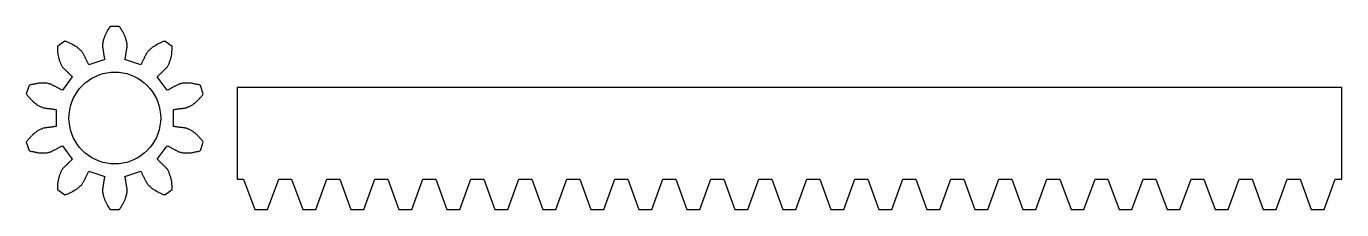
# Model space of a CAD drawing. Extents: x 0.2 to 86.3, y 0 to 12.
import ezdxf

# ---------------------------------------------------------------- set-up
doc = ezdxf.new("R2010")
doc.units = 0

msp = doc.modelspace()

# ---------------------------------------------------------------- linework, layer by layer
at = {"layer": '1'}
for points in [[(6.66, 9.82), (6.66, 9.82), (6.67, 9.86), (6.68, 9.91), (6.69, 9.95), (6.69, 9.99), (6.7, 10.03), (6.71, 10.07), (6.71, 10.12), (6.72, 10.16), (6.73, 10.2), (6.74, 10.24), (6.74, 10.28), (6.75, 10.32), (6.76, 10.37), (6.77, 10.41), (6.77, 10.45), (6.78, 10.49), (6.79, 10.53), (6.79, 10.57), (6.8, 10.62), (6.81, 10.66), (6.81, 10.7), (6.81, 10.74), (6.8, 10.79), (6.8, 10.83), (6.79, 10.88), (6.79, 10.92), (6.78, 10.96), (6.77, 11.01), (6.76, 11.05), (6.74, 11.1), (6.73, 11.14), (6.72, 11.19), (6.7, 11.23), (6.68, 11.28), (6.67, 11.32), (6.65, 11.37), (6.63, 11.41), (6.61, 11.46), (6.59, 11.5), (6.57, 11.55), (6.54, 11.59), (6.52, 11.64), (6.49, 11.68), (6.47, 11.73), (6.44, 11.77), (6.41, 11.82), (6.38, 11.86), (6.36, 11.9), (6.32, 11.95), (6.29, 11.99), (5.71, 11.99), (5.68, 11.95), (5.64, 11.9), (5.62, 11.86), (5.59, 11.82), (5.56, 11.77), (5.53, 11.73), (5.51, 11.68), (5.48, 11.64), (5.46, 11.59), (5.43, 11.55), (5.41, 11.5), (5.39, 11.46), (5.37, 11.41), (5.35, 11.37), (5.33, 11.32), (5.32, 11.28), (5.3, 11.23), (5.28, 11.19), (5.27, 11.14), (5.26, 11.1), (5.24, 11.05), (5.23, 11.01), (5.22, 10.96), (5.21, 10.92), (5.21, 10.88), (5.2, 10.83), (5.2, 10.79), (5.19, 10.74), (5.19, 10.7), (5.19, 10.66), (5.2, 10.62), (5.21, 10.57), (5.21, 10.53), (5.22, 10.49), (5.23, 10.45), (5.23, 10.41), (5.24, 10.37), (5.25, 10.32), (5.26, 10.28), (5.26, 10.24), (5.27, 10.2), (5.28, 10.16), (5.29, 10.12), (5.29, 10.07), (5.3, 10.03), (5.31, 9.99), (5.31, 9.95), (5.32, 9.91), (5.33, 9.86), (5.34, 9.82), (4.29, 9.48), (4.27, 9.52), (4.25, 9.56), (4.23, 9.6), (4.22, 9.64), (4.2, 9.67), (4.18, 9.71), (4.16, 9.75), (4.14, 9.79), (4.12, 9.83), (4.1, 9.86), (4.08, 9.9), (4.07, 9.94), (4.05, 9.98), (4.03, 10.02), (4.01, 10.05), (3.99, 10.09), (3.97, 10.13), (3.95, 10.17), (3.94, 10.21), (3.91, 10.24), (3.89, 10.28), (3.86, 10.31), (3.84, 10.35), (3.81, 10.38), (3.78, 10.41), (3.74, 10.44), (3.71, 10.47), (3.68, 10.5), (3.64, 10.53), (3.61, 10.56), (3.57, 10.59), (3.53, 10.62), (3.49, 10.65), (3.45, 10.67), (3.41, 10.7), (3.37, 10.72), (3.33, 10.75), (3.28, 10.77), (3.24, 10.8), (3.2, 10.82), (3.15, 10.84), (3.11, 10.87), (3.06, 10.89), (3.01, 10.91), (2.96, 10.93), (2.92, 10.95), (2.87, 10.97), (2.82, 10.99), (2.77, 11), (2.72, 11.02), (2.24, 10.68), (2.24, 10.62), (2.24, 10.57), (2.24, 10.51), (2.25, 10.46), (2.25, 10.41), (2.26, 10.36), (2.26, 10.31), (2.27, 10.26), (2.27, 10.21), (2.28, 10.16), (2.29, 10.11), (2.3, 10.06), (2.31, 10.01), (2.32, 9.96), (2.33, 9.91), (2.34, 9.87), (2.36, 9.82), (2.37, 9.78), (2.39, 9.73), (2.4, 9.69), (2.42, 9.64), (2.44, 9.6), (2.45, 9.56), (2.47, 9.52), (2.49, 9.48), (2.51, 9.44), (2.54, 9.4), (2.56, 9.36), (2.58, 9.33), (2.61, 9.29), (2.64, 9.26), (2.67, 9.23), (2.7, 9.2), (2.73, 9.17), (2.76, 9.15), (2.79, 9.12), (2.82, 9.09), (2.85, 9.06), (2.88, 9.03), (2.91, 9), (2.94, 8.97), (2.97, 8.94), (3, 8.91), (3.03, 8.88), (3.06, 8.85), (3.09, 8.82), (3.12, 8.79), (3.15, 8.76), (3.19, 8.73), (3.22, 8.7), (2.57, 7.81), (2.53, 7.83), (2.49, 7.85), (2.46, 7.87), (2.42, 7.89), (2.38, 7.91), (2.34, 7.93), (2.31, 7.95), (2.27, 7.97), (2.23, 7.99), (2.19, 8.01), (2.16, 8.03), (2.12, 8.05), (2.08, 8.07), (2.04, 8.09), (2.01, 8.11), (1.97, 8.13), (1.93, 8.15), (1.89, 8.17), (1.86, 8.19), (1.82, 8.21), (1.78, 8.22), (1.74, 8.23), (1.69, 8.24), (1.65, 8.25), (1.61, 8.26), (1.56, 8.27), (1.52, 8.27), (1.47, 8.28), (1.43, 8.28), (1.38, 8.28), (1.33, 8.28), (1.29, 8.28), (1.24, 8.28), (1.19, 8.28), (1.14, 8.28), (1.1, 8.28), (1.05, 8.27), (1, 8.27), (0.95, 8.26), (0.9, 8.25), (0.85, 8.24), (0.8, 8.23), (0.75, 8.22), (0.7, 8.21), (0.65, 8.2), (0.6, 8.19), (0.55, 8.18), (0.49, 8.16), (0.44, 8.15), (0.39, 8.13), (0.21, 7.57), (0.24, 7.53), (0.27, 7.49), (0.31, 7.45), (0.34, 7.4), (0.38, 7.36), (0.41, 7.33), (0.44, 7.29), (0.48, 7.25), (0.51, 7.21), (0.55, 7.18), (0.59, 7.14), (0.62, 7.11), (0.66, 7.07), (0.69, 7.04), (0.73, 7.01), (0.77, 6.98), (0.81, 6.95), (0.85, 6.92), (0.88, 6.89), (0.92, 6.87), (0.96, 6.84), (1, 6.82), (1.04, 6.8), (1.08, 6.77), (1.12, 6.75), (1.16, 6.73), (1.2, 6.72), (1.24, 6.7), (1.28, 6.68), (1.32, 6.67), (1.36, 6.66), (1.4, 6.66), (1.45, 6.65), (1.49, 6.65), (1.53, 6.64), (1.57, 6.63), (1.61, 6.63), (1.66, 6.62), (1.7, 6.62), (1.74, 6.61), (1.78, 6.6), (1.82, 6.6), (1.87, 6.59), (1.91, 6.59), (1.95, 6.58), (1.99, 6.57), (2.03, 6.57), (2.08, 6.56), (2.12, 6.56), (2.16, 6.55), (2.16, 5.45), (2.12, 5.44), (2.08, 5.44), (2.03, 5.43), (1.99, 5.43), (1.95, 5.42), (1.91, 5.41), (1.87, 5.41), (1.82, 5.4), (1.78, 5.4), (1.74, 5.39), (1.7, 5.38), (1.66, 5.38), (1.61, 5.37), (1.57, 5.37), (1.53, 5.36), (1.49, 5.35), (1.45, 5.35), (1.4, 5.34), (1.36, 5.34), (1.32, 5.33), (1.28, 5.32), (1.24, 5.3), (1.2, 5.28), (1.16, 5.27), (1.12, 5.25), (1.08, 5.23), (1.04, 5.2), (1, 5.18), (0.96, 5.16), (0.92, 5.13), (0.88, 5.11), (0.85, 5.08), (0.81, 5.05), (0.77, 5.02), (0.73, 4.99), (0.69, 4.96), (0.66, 4.93), (0.62, 4.89), (0.59, 4.86), (0.55, 4.82), (0.51, 4.79), (0.48, 4.75), (0.44, 4.71), (0.41, 4.67), (0.38, 4.64), (0.34, 4.6), (0.31, 4.55), (0.27, 4.51), (0.24, 4.47), (0.21, 4.43), (0.39, 3.87), (0.44, 3.85), (0.49, 3.84), (0.55, 3.82), (0.6, 3.81), (0.65, 3.8), (0.7, 3.79), (0.75, 3.78), (0.8, 3.77), (0.85, 3.76), (0.9, 3.75), (0.95, 3.74), (1, 3.73), (1.05, 3.73), (1.1, 3.72), (1.14, 3.72), (1.19, 3.72), (1.24, 3.72), (1.29, 3.72), (1.33, 3.72), (1.38, 3.72), (1.43, 3.72), (1.47, 3.72), (1.52, 3.73), (1.56, 3.73), (1.61, 3.74), (1.65, 3.75), (1.69, 3.76), (1.74, 3.77), (1.78, 3.78), (1.82, 3.79), (1.86, 3.81), (1.89, 3.83), (1.93, 3.85), (1.97, 3.87), (2.01, 3.89), (2.04, 3.91), (2.08, 3.93), (2.12, 3.95), (2.16, 3.97), (2.19, 3.99), (2.23, 4.01), (2.27, 4.03), (2.31, 4.05), (2.34, 4.07), (2.38, 4.09), (2.42, 4.11), (2.46, 4.13), (2.49, 4.15), (2.53, 4.17), (2.57, 4.19), (3.22, 3.3), (3.19, 3.27), (3.15, 3.24), (3.12, 3.21), (3.09, 3.18), (3.06, 3.15), (3.03, 3.12), (3, 3.09), (2.97, 3.06), (2.94, 3.03), (2.91, 3), (2.88, 2.97), (2.85, 2.94), (2.82, 2.91), (2.79, 2.88), (2.76, 2.85), (2.73, 2.83), (2.7, 2.8), (2.67, 2.77), (2.64, 2.74), (2.61, 2.71), (2.58, 2.67), (2.56, 2.64), (2.54, 2.6), (2.51, 2.56), (2.49, 2.52), (2.47, 2.48), (2.45, 2.44), (2.44, 2.4), (2.42, 2.36), (2.4, 2.31), (2.39, 2.27), (2.37, 2.22), (2.36, 2.18), (2.34, 2.13), (2.33, 2.09), (2.32, 2.04), (2.31, 1.99), (2.3, 1.94), (2.29, 1.89), (2.28, 1.84), (2.27, 1.79), (2.27, 1.74), (2.26, 1.69), (2.26, 1.64), (2.25, 1.59), (2.25, 1.54), (2.24, 1.49), (2.24, 1.43), (2.24, 1.38), (2.24, 1.32), (2.72, 0.98), (2.77, 1), (2.82, 1.01), (2.87, 1.03), (2.92, 1.05), (2.96, 1.07), (3.01, 1.09), (3.06, 1.11), (3.11, 1.13), (3.15, 1.16), (3.2, 1.18), (3.24, 1.2), (3.28, 1.23), (3.33, 1.25), (3.37, 1.28), (3.41, 1.3), (3.45, 1.33), (3.49, 1.35), (3.53, 1.38), (3.57, 1.41), (3.61, 1.44), (3.64, 1.47), (3.68, 1.5), (3.71, 1.53), (3.74, 1.56), (3.78, 1.59), (3.81, 1.62), (3.84, 1.65), (3.86, 1.69), (3.89, 1.72), (3.91, 1.76), (3.94, 1.79), (3.95, 1.83), (3.97, 1.87), (3.99, 1.91), (4.01, 1.95), (4.03, 1.98), (4.05, 2.02), (4.07, 2.06), (4.08, 2.1), (4.1, 2.14), (4.12, 2.17), (4.14, 2.21), (4.16, 2.25), (4.18, 2.29), (4.2, 2.33), (4.22, 2.36), (4.23, 2.4), (4.25, 2.44), (4.27, 2.48), (4.29, 2.52), (5.34, 2.18), (5.33, 2.14), (5.32, 2.09), (5.31, 2.05), (5.31, 2.01), (5.3, 1.97), (5.29, 1.93), (5.29, 1.88), (5.28, 1.84), (5.27, 1.8), (5.26, 1.76), (5.26, 1.72), (5.25, 1.68), (5.24, 1.63), (5.23, 1.59), (5.23, 1.55), (5.22, 1.51), (5.21, 1.47), (5.21, 1.43), (5.2, 1.38), (5.19, 1.34), (5.19, 1.3), (5.19, 1.26), (5.2, 1.21), (5.2, 1.17), (5.21, 1.12), (5.21, 1.08), (5.22, 1.04), (5.23, 0.99), (5.24, 0.95), (5.26, 0.9), (5.27, 0.86), (5.28, 0.81), (5.3, 0.77), (5.32, 0.72), (5.33, 0.68), (5.35, 0.63), (5.37, 0.59), (5.39, 0.54), (5.41, 0.5), (5.43, 0.45), (5.46, 0.41), (5.48, 0.36), (5.51, 0.32), (5.53, 0.27), (5.56, 0.23), (5.59, 0.18), (5.62, 0.14), (5.64, 0.1), (5.68, 0.05), (5.71, 0.01), (6.29, 0.01), (6.32, 0.05), (6.36, 0.1), (6.38, 0.14), (6.41, 0.18), (6.44, 0.23), (6.47, 0.27), (6.49, 0.32), (6.52, 0.36), (6.54, 0.41), (6.57, 0.45), (6.59, 0.5), (6.61, 0.54), (6.63, 0.59), (6.65, 0.63), (6.67, 0.68), (6.68, 0.72), (6.7, 0.77), (6.72, 0.81), (6.73, 0.86), (6.74, 0.9), (6.76, 0.95), (6.77, 0.99), (6.78, 1.04), (6.79, 1.08), (6.79, 1.12), (6.8, 1.17), (6.8, 1.21), (6.81, 1.26), (6.81, 1.3), (6.81, 1.34), (6.8, 1.38), (6.79, 1.43), (6.79, 1.47), (6.78, 1.51), (6.77, 1.55), (6.77, 1.59), (6.76, 1.63), (6.75, 1.68), (6.74, 1.72), (6.74, 1.76), (6.73, 1.8), (6.72, 1.84), (6.71, 1.88), (6.71, 1.93), (6.7, 1.97), (6.69, 2.01), (6.69, 2.05), (6.68, 2.09), (6.67, 2.14), (6.66, 2.18), (7.71, 2.52), (7.73, 2.48), (7.75, 2.44), (7.77, 2.4), (7.78, 2.36), (7.8, 2.33), (7.82, 2.29), (7.84, 2.25), (7.86, 2.21), (7.88, 2.17), (7.9, 2.14), (7.92, 2.1), (7.93, 2.06), (7.95, 2.02), (7.97, 1.98), (7.99, 1.95), (8.01, 1.91), (8.03, 1.87), (8.05, 1.83), (8.06, 1.79), (8.09, 1.76), (8.11, 1.72), (8.14, 1.69), (8.16, 1.65), (8.19, 1.62), (8.22, 1.59), (8.26, 1.56), (8.29, 1.53), (8.32, 1.5), (8.36, 1.47), (8.39, 1.44), (8.43, 1.41), (8.47, 1.38), (8.51, 1.35), (8.55, 1.33), (8.59, 1.3), (8.63, 1.28), (8.67, 1.25), (8.72, 1.23), (8.76, 1.2), (8.8, 1.18), (8.85, 1.16), (8.89, 1.13), (8.94, 1.11), (8.99, 1.09), (9.04, 1.07), (9.08, 1.05), (9.13, 1.03), (9.18, 1.01), (9.23, 1), (9.28, 0.98), (9.76, 1.32), (9.76, 1.38), (9.76, 1.43), (9.76, 1.49), (9.75, 1.54), (9.75, 1.59), (9.74, 1.64), (9.74, 1.69), (9.73, 1.74), (9.73, 1.79), (9.72, 1.84), (9.71, 1.89), (9.7, 1.94), (9.69, 1.99), (9.68, 2.04), (9.67, 2.09), (9.66, 2.13), (9.64, 2.18), (9.63, 2.22), (9.61, 2.27), (9.6, 2.31), (9.58, 2.36), (9.56, 2.4), (9.55, 2.44), (9.53, 2.48), (9.51, 2.52), (9.49, 2.56), (9.46, 2.6), (9.44, 2.64), (9.42, 2.67), (9.39, 2.71), (9.36, 2.74), (9.33, 2.77), (9.3, 2.8), (9.27, 2.83), (9.24, 2.85), (9.21, 2.88), (9.18, 2.91), (9.15, 2.94), (9.12, 2.97), (9.09, 3), (9.06, 3.03), (9.03, 3.06), (9, 3.09), (8.97, 3.12), (8.94, 3.15), (8.91, 3.18), (8.88, 3.21), (8.85, 3.24), (8.81, 3.27), (8.78, 3.3), (9.43, 4.19), (9.47, 4.17), (9.51, 4.15), (9.54, 4.13), (9.58, 4.11), (9.62, 4.09), (9.66, 4.07), (9.69, 4.05), (9.73, 4.03), (9.77, 4.01), (9.81, 3.99), (9.84, 3.97), (9.88, 3.95), (9.92, 3.93), (9.96, 3.91), (9.99, 3.89), (10.03, 3.87), (10.07, 3.85), (10.11, 3.83), (10.14, 3.81), (10.18, 3.79), (10.22, 3.78), (10.26, 3.77), (10.31, 3.76), (10.35, 3.75), (10.39, 3.74), (10.44, 3.73), (10.48, 3.73), (10.53, 3.72), (10.57, 3.72), (10.62, 3.72), (10.67, 3.72), (10.71, 3.72), (10.76, 3.72), (10.81, 3.72), (10.86, 3.72), (10.9, 3.72), (10.95, 3.73), (11, 3.73), (11.05, 3.74), (11.1, 3.75), (11.15, 3.76), (11.2, 3.77), (11.25, 3.78), (11.3, 3.79), (11.35, 3.8), (11.4, 3.81), (11.45, 3.82), (11.51, 3.84), (11.56, 3.85), (11.61, 3.87), (11.79, 4.43), (11.76, 4.47), (11.73, 4.51), (11.69, 4.55), (11.66, 4.6), (11.62, 4.64), (11.59, 4.67), (11.56, 4.71), (11.52, 4.75), (11.49, 4.79), (11.45, 4.82), (11.41, 4.86), (11.38, 4.89), (11.34, 4.93), (11.31, 4.96), (11.27, 4.99), (11.23, 5.02), (11.19, 5.05), (11.15, 5.08), (11.12, 5.11), (11.08, 5.13), (11.04, 5.16), (11, 5.18), (10.96, 5.2), (10.92, 5.23), (10.88, 5.25), (10.84, 5.27), (10.8, 5.28), (10.76, 5.3), (10.72, 5.32), (10.68, 5.33), (10.64, 5.34), (10.6, 5.34), (10.55, 5.35), (10.51, 5.35), (10.47, 5.36), (10.43, 5.37), (10.39, 5.37), (10.34, 5.38), (10.3, 5.38), (10.26, 5.39), (10.22, 5.4), (10.18, 5.4), (10.13, 5.41), (10.09, 5.41), (10.05, 5.42), (10.01, 5.43), (9.97, 5.43), (9.92, 5.44), (9.88, 5.44), (9.84, 5.45), (9.84, 6.55), (9.88, 6.56), (9.92, 6.56), (9.97, 6.57), (10.01, 6.57), (10.05, 6.58), (10.09, 6.59), (10.13, 6.59), (10.18, 6.6), (10.22, 6.6), (10.26, 6.61), (10.3, 6.62), (10.34, 6.62), (10.39, 6.63), (10.43, 6.63), (10.47, 6.64), (10.51, 6.65), (10.55, 6.65), (10.6, 6.66), (10.64, 6.66), (10.68, 6.67), (10.72, 6.68), (10.76, 6.7), (10.8, 6.72), (10.84, 6.73), (10.88, 6.75), (10.92, 6.77), (10.96, 6.8), (11, 6.82), (11.04, 6.84), (11.08, 6.87), (11.12, 6.89), (11.15, 6.92), (11.19, 6.95), (11.23, 6.98), (11.27, 7.01), (11.31, 7.04), (11.34, 7.07), (11.38, 7.11), (11.41, 7.14), (11.45, 7.18), (11.49, 7.21), (11.52, 7.25), (11.56, 7.29), (11.59, 7.33), (11.62, 7.36), (11.66, 7.4), (11.69, 7.45), (11.73, 7.49), (11.76, 7.53), (11.79, 7.57), (11.61, 8.13), (11.56, 8.15), (11.51, 8.16), (11.45, 8.18), (11.4, 8.19), (11.35, 8.2), (11.3, 8.21), (11.25, 8.22), (11.2, 8.23), (11.15, 8.24), (11.1, 8.25), (11.05, 8.26), (11, 8.27), (10.95, 8.27), (10.9, 8.28), (10.86, 8.28), (10.81, 8.28), (10.76, 8.28), (10.71, 8.28), (10.67, 8.28), (10.62, 8.28), (10.57, 8.28), (10.53, 8.28), (10.48, 8.27), (10.44, 8.27), (10.39, 8.26), (10.35, 8.25), (10.31, 8.24), (10.26, 8.23), (10.22, 8.22), (10.18, 8.21), (10.14, 8.19), (10.11, 8.17), (10.07, 8.15), (10.03, 8.13), (9.99, 8.11), (9.96, 8.09), (9.92, 8.07), (9.88, 8.05), (9.84, 8.03), (9.81, 8.01), (9.77, 7.99), (9.73, 7.97), (9.69, 7.95), (9.66, 7.93), (9.62, 7.91), (9.58, 7.89), (9.54, 7.87), (9.51, 7.85), (9.47, 7.83), (9.43, 7.81), (8.78, 8.7), (8.81, 8.73), (8.85, 8.76), (8.88, 8.79), (8.91, 8.82), (8.94, 8.85), (8.97, 8.88), (9, 8.91), (9.03, 8.94), (9.06, 8.97), (9.09, 9), (9.12, 9.03), (9.15, 9.06), (9.18, 9.09), (9.21, 9.12), (9.24, 9.15), (9.27, 9.17), (9.3, 9.2), (9.33, 9.23), (9.36, 9.26), (9.39, 9.29), (9.42, 9.33), (9.44, 9.36), (9.46, 9.4), (9.49, 9.44), (9.51, 9.48), (9.53, 9.52), (9.55, 9.56), (9.56, 9.6), (9.58, 9.64), (9.6, 9.69), (9.61, 9.73), (9.63, 9.78), (9.64, 9.82), (9.66, 9.87), (9.67, 9.91), (9.68, 9.96), (9.69, 10.01), (9.7, 10.06), (9.71, 10.11), (9.72, 10.16), (9.73, 10.21), (9.73, 10.26), (9.74, 10.31), (9.74, 10.36), (9.75, 10.41), (9.75, 10.46), (9.76, 10.51), (9.76, 10.57), (9.76, 10.62), (9.76, 10.68), (9.28, 11.02), (9.23, 11), (9.18, 10.99), (9.13, 10.97), (9.08, 10.95), (9.04, 10.93), (8.99, 10.91), (8.94, 10.89), (8.89, 10.87), (8.85, 10.84), (8.8, 10.82), (8.76, 10.8), (8.72, 10.77), (8.67, 10.75), (8.63, 10.72), (8.59, 10.7), (8.55, 10.67), (8.51, 10.65), (8.47, 10.62), (8.43, 10.59), (8.39, 10.56), (8.36, 10.53), (8.32, 10.5), (8.29, 10.47), (8.26, 10.44), (8.22, 10.41), (8.19, 10.38), (8.16, 10.35), (8.14, 10.31), (8.11, 10.28), (8.09, 10.24), (8.06, 10.21), (8.05, 10.17), (8.03, 10.13), (8.01, 10.09), (7.99, 10.05), (7.97, 10.02), (7.95, 9.98), (7.93, 9.94), (7.92, 9.9), (7.9, 9.86), (7.88, 9.83), (7.86, 9.79), (7.84, 9.75), (7.82, 9.71), (7.8, 9.67), (7.78, 9.64), (7.77, 9.6), (7.75, 9.56), (7.73, 9.52), (7.71, 9.48), (6.66, 9.82)], [(6, 9), (6.26, 8.99), (6.52, 8.95), (6.78, 8.9), (7.03, 8.82), (7.27, 8.72), (7.5, 8.6), (7.72, 8.46), (7.93, 8.3), (8.12, 8.12), (8.3, 7.93), (8.46, 7.72), (8.6, 7.5), (8.72, 7.27), (8.82, 7.03), (8.9, 6.78), (8.95, 6.52), (8.99, 6.26), (9, 6), (8.99, 5.74), (8.95, 5.48), (8.9, 5.22), (8.82, 4.97), (8.72, 4.73), (8.6, 4.5), (8.46, 4.28), (8.3, 4.07), (8.12, 3.88), (7.93, 3.7), (7.72, 3.54), (7.5, 3.4), (7.27, 3.28), (7.03, 3.18), (6.78, 3.1), (6.52, 3.05), (6.26, 3.01), (6, 3), (5.74, 3.01), (5.48, 3.05), (5.22, 3.1), (4.97, 3.18), (4.73, 3.28), (4.5, 3.4), (4.28, 3.54), (4.07, 3.7), (3.88, 3.88), (3.7, 4.07), (3.54, 4.28), (3.4, 4.5), (3.28, 4.73), (3.18, 4.97), (3.1, 5.22), (3.05, 5.48), (3.01, 5.74), (3, 6), (3.01, 6.26), (3.05, 6.52), (3.1, 6.78), (3.18, 7.03), (3.28, 7.27), (3.4, 7.5), (3.54, 7.72), (3.7, 7.93), (3.88, 8.12), (4.07, 8.3), (4.28, 8.46), (4.5, 8.6), (4.73, 8.72), (4.97, 8.82), (5.22, 8.9), (5.48, 8.95), (5.74, 8.99), (6, 9), (6, 9)], [(14, 2), (14.42, 2), (15.15, 0.01), (15.99, 0.01), (16.72, 2), (17.14, 2), (17.56, 2), (18.29, 0.01), (19.14, 0.01), (19.86, 2), (20.28, 2), (20.71, 2), (21.43, 0.01), (22.28, 0.01), (23, 2), (23.42, 2), (23.85, 2), (24.57, 0.01), (25.42, 0.01), (26.14, 2), (26.57, 2), (26.99, 2), (27.71, 0.01), (28.56, 0.01), (29.29, 2), (29.71, 2), (30.13, 2), (30.86, 0.01), (31.7, 0.01), (32.43, 2), (32.85, 2), (33.27, 2), (34, 0.01), (34.84, 0.01), (35.57, 2), (35.99, 2), (36.41, 2), (37.14, 0.01), (37.98, 0.01), (38.71, 2), (39.13, 2), (39.56, 2), (40.28, 0.01), (41.13, 0.01), (41.85, 2), (42.27, 2), (42.7, 2), (43.42, 0.01), (44.27, 0.01), (44.99, 2), (45.42, 2), (45.84, 2), (46.56, 0.01), (47.41, 0.01), (48.13, 2), (48.56, 2), (48.98, 2), (49.71, 0.01), (50.55, 0.01), (51.28, 2), (51.7, 2), (52.12, 2), (52.85, 0.01), (53.69, 0.01), (54.42, 2), (54.84, 2), (55.26, 2), (55.99, 0.01), (56.83, 0.01), (57.56, 2), (57.98, 2), (58.41, 2), (59.13, 0.01), (59.98, 0.01), (60.7, 2), (61.12, 2), (61.55, 2), (62.27, 0.01), (63.12, 0.01), (63.84, 2), (64.27, 2), (64.69, 2), (65.41, 0.01), (66.26, 0.01), (66.98, 2), (67.41, 2), (67.83, 2), (68.56, 0.01), (69.4, 0.01), (70.13, 2), (70.55, 2), (70.97, 2), (71.7, 0.01), (72.54, 0.01), (73.27, 2), (73.69, 2), (74.11, 2), (74.84, 0.01), (75.68, 0.01), (76.41, 2), (76.83, 2), (77.25, 2), (77.98, 0.01), (78.83, 0.01), (79.55, 2), (79.97, 2), (80.4, 2), (81.12, 0.01), (81.97, 0.01), (82.69, 2), (83.12, 2), (83.54, 2), (84.26, 0.01), (85.11, 0.01), (85.83, 2), (86.26, 2), (86.26, 8), (14, 8), (14, 2)]]:
    msp.add_lwpolyline(points, dxfattribs=at)

doc.saveas('drawing.dxf')
